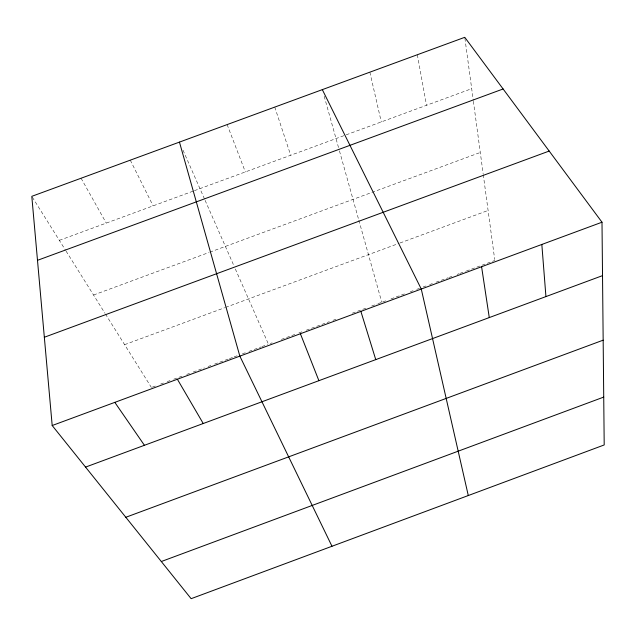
<?xml version="1.0" encoding="UTF-8"?>
<svg xmlns="http://www.w3.org/2000/svg" width="636" height="636" viewBox="0 0 636 636"><rect width="100%" height="100%" fill="white"/><g stroke="black" fill="none" stroke-linecap="round" stroke-linejoin="round"><path stroke-width="0.48" stroke-dasharray="3.18 2.39" d="M93.548 295.017L208.926 252.492M209.84 252.15L480.283 152.473M124.616 344.672L224.675 307.729M225.589 307.387L399.09 243.326M400.02 242.984L488.098 210.46M152.33 387.125L156.051 385.75M160.693 384.033L163.484 382.999M167.204 381.624L169.995 380.598M173.715 379.223L183.009 375.781M186.73 374.405L189.52 373.38M193.233 372.004L204.387 367.878M208.099 366.503L210.89 365.477M214.602 364.102L228.539 358.95M229.469 358.609L233.181 357.233M234.104 356.891L238.746 355.174M242.459 353.799L245.242 352.773M248.954 351.398L261.022 346.938M261.952 346.588L267.525 344.529M270.292 343.504L272.136 342.828M281.358 339.417L295.191 334.298M298.88 332.938L303.491 331.229M306.258 330.211L329.289 321.689M332.978 320.329L336.659 318.962M352.32 313.174L366.129 308.07M371.655 306.027L377.18 303.984M378.094 303.642L380.861 302.625M382.697 301.941L387.3 300.24M390.981 298.88L406.619 293.101M410.3 291.733L413.058 290.716M416.739 289.356L419.498 288.339M423.171 286.979L425.929 285.954M429.61 284.594L432.361 283.577M436.042 282.217L447.99 277.797M448.913 277.463L452.586 276.103M457.181 274.402L459.017 273.719M459.939 273.385L465.449 271.341M466.363 271.008L494.84 260.474M59.347 240.352L193.519 190.999M194.441 190.657L345.253 135.182M346.175 134.84L471.689 88.674M32.317 197.168L65.572 250.306M66.088 251.141L104.916 313.182M105.433 314.009L151.4 387.475M81.074 178.239L106.26 223.093M130.293 160.161L153.125 205.857M183.001 150.16L204.72 199.473M205.118 200.38L233.738 265.363M235.328 268.972L268.448 344.187M227.131 124.592L245.345 171.935M274.752 107.102L290.7 155.248M324.169 96.219L339.203 149.985M339.465 150.939L358.585 219.317M358.855 220.271L381.783 302.283M369.858 72.17L381.282 121.929M417.335 54.736L426.51 105.29M464.9 38.287L473.256 100.289M473.383 101.259L483.145 173.684M483.273 174.654L494.705 259.504"/><path stroke-width="0.95" d="M85.55 467.102L602.523 275.634M125.817 517.283L603.167 340.165M161.313 561.524L603.723 397.095M44.337 337.255L549.186 151.058M52.192 425.524L601.998 222.21L464.765 37.317L31.8 196.333L52.192 425.524L191.134 598.683L604.2 444.954L601.998 222.21M37.492 260.323L503.116 88.976M114.822 402.365L144.428 445.303M177.38 379.231L203.234 423.52M322.325 89.628L421.271 289.046L468.287 495.531M331.984 546.26L239.844 356.136L179.455 142.106M300.399 333.741L318.898 380.686M360.874 311.378L375.757 359.626M481.587 266.738L489.275 317.579M541.832 244.463L545.934 296.599"/></g></svg>
